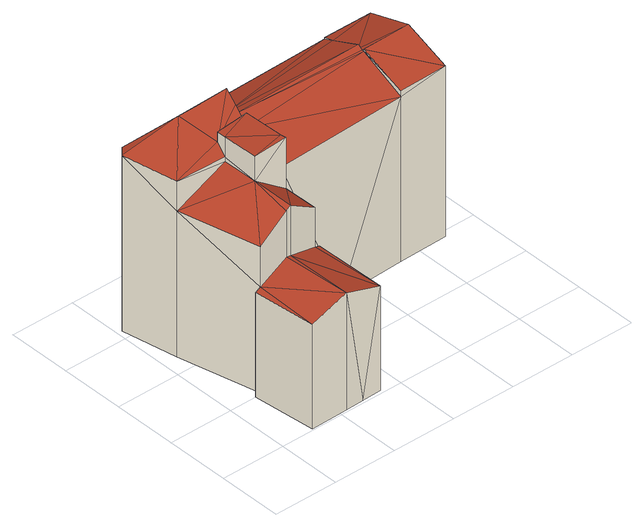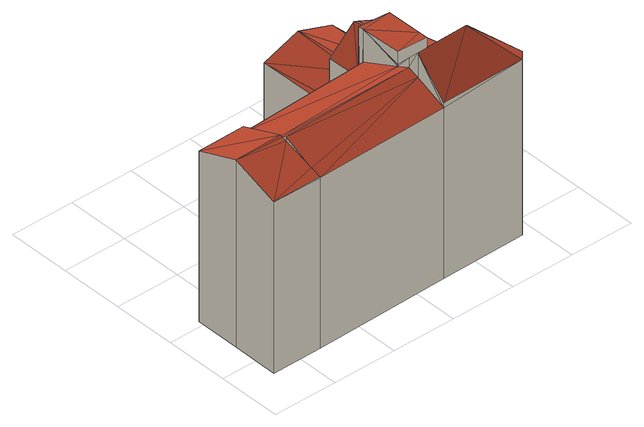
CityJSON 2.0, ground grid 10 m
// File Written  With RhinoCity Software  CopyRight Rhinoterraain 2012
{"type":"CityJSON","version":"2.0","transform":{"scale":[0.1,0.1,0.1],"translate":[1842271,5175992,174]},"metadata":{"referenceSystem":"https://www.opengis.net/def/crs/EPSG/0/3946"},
"CityObjects":{
"building1":{"type":"Building","geometry":[{"type":"MultiSurface","lod":"2","boundaries":[[[0,1,2]],[[0,2,3]],[[4,3,5]],[[6,7,5]],[[7,4,5]],[[4,8,3]],[[8,0,3]],[[9,10,11]],[[12,10,9]],[[13,12,9]],[[14,12,13]],[[15,16,17]],[[17,18,19]],[[20,18,17]],[[16,20,17]],[[17,19,21]],[[21,19,22]],[[23,24,25]],[[26,23,25]],[[23,27,24]],[[28,29,30]],[[31,28,30]],[[26,25,29]],[[29,25,30]],[[32,33,34]],[[35,36,37]],[[36,33,38]],[[34,33,36]],[[34,36,39]],[[39,36,35]],[[40,32,34]],[[41,34,39]],[[40,34,41]],[[42,43,44]],[[43,45,44]],[[46,43,42]],[[47,46,8]],[[8,46,42]],[[7,48,47]],[[49,48,7]],[[48,46,47]],[[50,48,49]],[[42,44,1]],[[0,42,1]],[[8,42,0]],[[44,51,52,2]],[[1,44,2]],[[53,51,44]],[[45,54,53]],[[45,53,44]],[[2,52,55,3]],[[3,55,56,5]],[[49,6,5]],[[57,49,5,56]],[[58,40,50,59]],[[50,40,41]],[[59,50,49,57]],[[6,49,7]],[[37,13,9]],[[45,43,9]],[[43,37,9]],[[45,9,60]],[[54,45,60]],[[21,60,11]],[[61,60,21]],[[60,9,11]],[[61,21,28,62]],[[28,21,22]],[[46,35,43]],[[43,35,37]],[[48,39,46]],[[46,39,35]],[[50,41,39]],[[48,50,39]],[[36,14,13,37]],[[14,36,38,12]],[[12,38,17,10]],[[38,15,17]],[[17,21,11]],[[10,17,11]],[[16,23,20]],[[16,63,64,23]],[[32,16,33]],[[32,65,63,16]],[[20,23,26,18]],[[18,26,29,19]],[[19,29,28,22]],[[66,27,23,64]],[[27,66,67,24]],[[24,67,68,25]],[[69,70,30]],[[25,68,69]],[[25,69,30]],[[71,31,30,70]],[[62,28,72]],[[71,72,31]],[[72,28,31]],[[65,32,40,58]],[[33,15,38]],[[33,16,15]],[[4,47,8]],[[4,7,47]]],"semantics":{"surfaces":[{"type":"RoofSurface"},{"type":"WallSurface"}],"values":[0,0,0,0,0,0,0,0,0,0,0,0,0,0,0,0,0,0,0,0,0,0,0,0,0,0,0,0,0,0,0,0,0,0,0,0,0,0,0,0,0,0,1,1,1,1,1,1,1,1,1,1,1,1,1,1,1,1,1,1,1,1,1,1,1,1,1,1,1,1,1,1,1,1,1,1,1,1,1,1,1,1,1,1,1,1,1,1,1,1,1,1,1,1,1,1,1,1,1,1,1,1]}}]}
},
"vertices":[
[367,259,300],[368,189,274],[444,190,274],[444,261,300],[367,269,296],[445,334,276],[367,334,276],[367,318,281],[367,262,298],[157,180,316],[106,172,312],[158,172,316],[105,228,312],[155,243,316],[105,242,312],[105,228,273],[24,228,235],[106,172,273],[104,110,262],[112,111,266],[53,102,235],[158,172,235],[159,118,235],[53,102,172],[53,3,169],[111,4,189],[104,110,189],[43,100,169],[159,118,172],[112,111,187],[170,5,169],[168,119,169],[8,315,282],[24,228,282],[71,278,334],[155,264,317],[105,242,296],[155,243,295],[105,228,280],[154,280,334],[19,327,282],[153,329,282],[367,259,297],[155,243,292],[368,189,264],[157,180,264],[155,264,302],[367,269,302],[154,280,295],[367,334,274],[153,329,274],[368,189,3],[444,190,3],[263,184,3],[157,180,3],[444,261,3],[445,334,3],[367,334,3],[19,327,3],[153,329,3],[158,176,3],[158,172,3],[159,118,3],[24,228,3],[53,102,3],[8,315,3],[43,100,3],[53,3,3],[111,4,3],[140,5,3],[170,5,3],[168,119,3],[164,119,3]
]}
